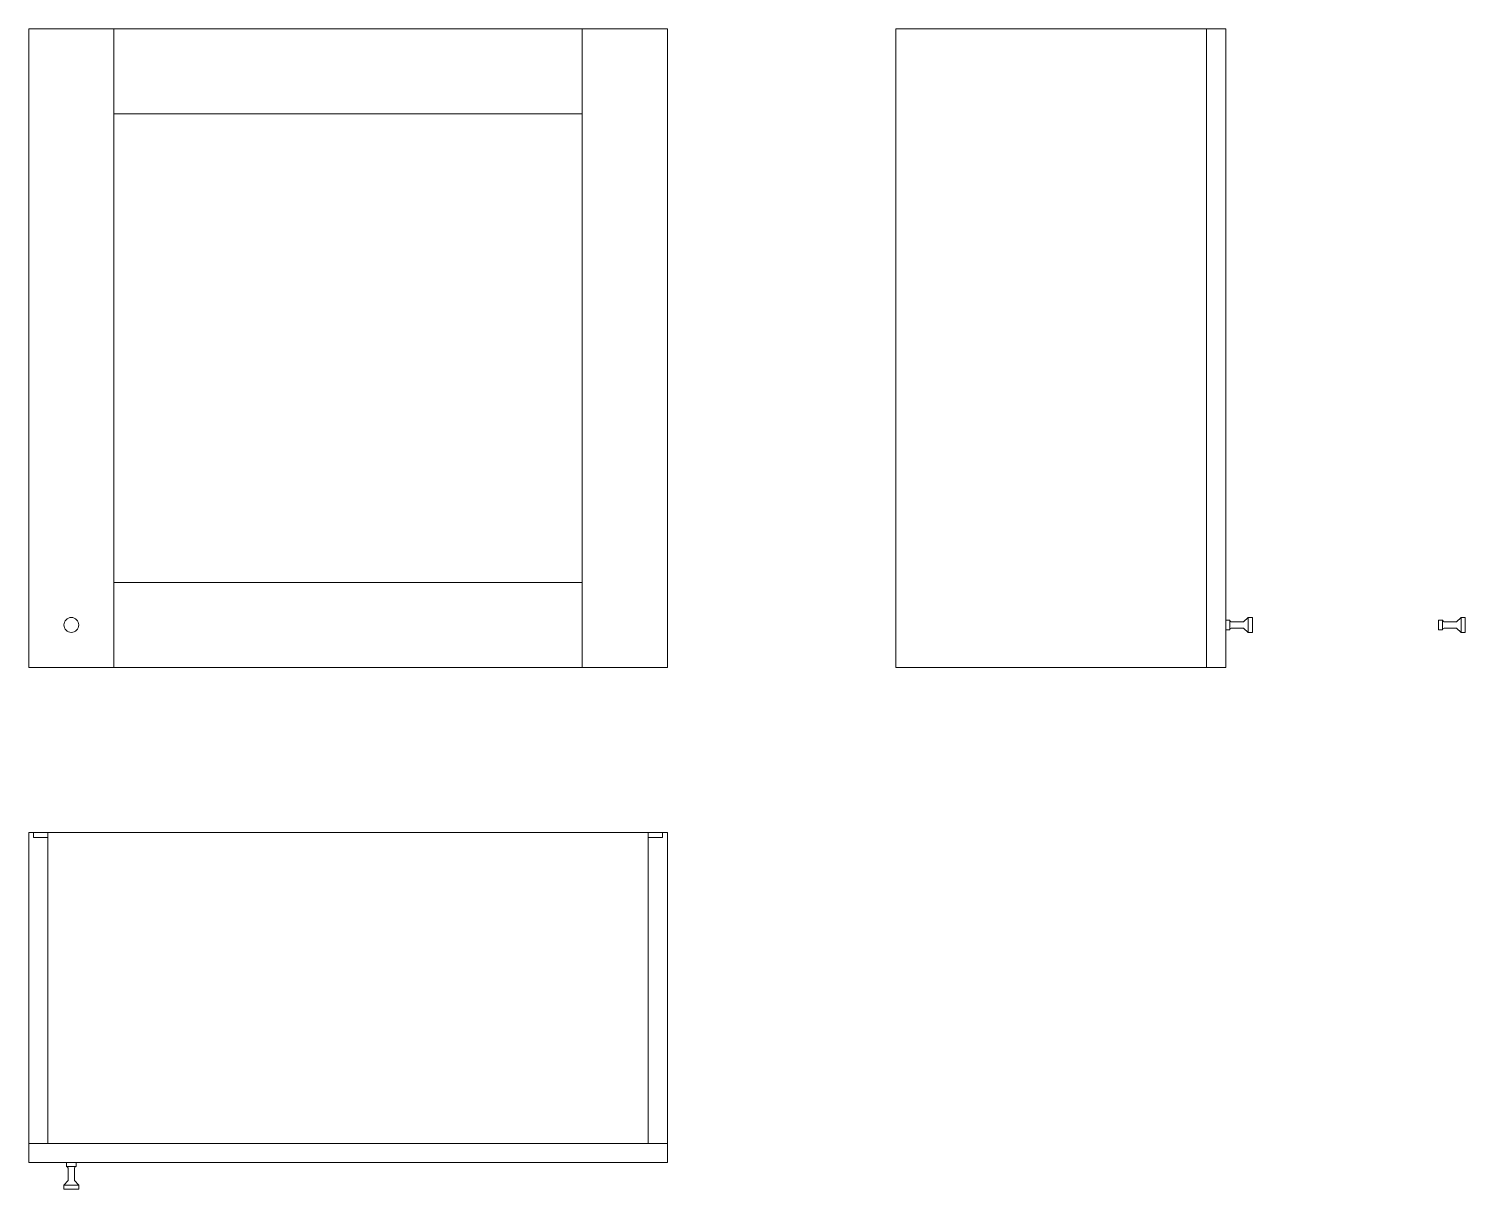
# Model space of a CAD drawing. Header units: metres. Extents: x -27.1 to 47.9, y -10.7 to 6.6.
# Drawn here: x -1.359 to -0.009, y -0.485 to 0.605 of the extents above; entities that cross this region are included whole.
import ezdxf

# ---------------------------------------------------------------- set-up
doc = ezdxf.new("R2010")
doc.units = ezdxf.units.M
doc.header["$MEASUREMENT"] = 0
for name, color, linetype, lineweight in [('A-SECT-PATT_Num_Penna__6_Num_Penna__6_Num_Penna__6_Num_Penna__6_Num_Penna__6_Num_Penna__6_Num_Penna__6_Num_Penna__6_Num_Penna__6_Num_Penna__6_Num_Penna__6_Num_Penna__6', 6, 'Continuous', 18), ('PDF16_Geometry_Num_Penna__5_Num_Penna__5_Num_Penna__5_Num_Penna__5_Num_Penna__5_Num_Penna__5_Num_Penna__5_Num_Penna__5_Num_Penna__5_Num_Penna__5_Num_Penna__5_Num_Penna__5', 5, 'Continuous', 18), ('PDF16_Geometry_Num_Penna__6_Num_Penna__6_Num_Penna__3_Num_Penna__3_Num_Penna__3_Num_Penna__3_Num_Penna__3_Num_Penna__3_Num_Penna__3_Num_Penna__3_Num_Penna__3_Num_Penna__3', 3, 'Continuous', 18), ('PDF16_Geometry_Num_Penna__6_Num_Penna__6_Num_Penna__6_Num_Penna__6_Num_Penna__6_Num_Penna__6_Num_Penna__6_Num_Penna__6_Num_Penna__6_Num_Penna__6_Num_Penna__6_Num_Penna__6', 6, 'Continuous', 18)]:
    doc.layers.add(name, color=color, linetype=linetype, lineweight=lineweight)

msp = doc.modelspace()

# ---------------------------------------------------------------- linework, layer by layer
at = {"layer": 'A-SECT-PATT_Num_Penna__6_Num_Penna__6_Num_Penna__6_Num_Penna__6_Num_Penna__6_Num_Penna__6_Num_Penna__6_Num_Penna__6_Num_Penna__6_Num_Penna__6_Num_Penna__6_Num_Penna__6', "color": 6, "linetype": 'Continuous', "lineweight": 18}
for p, q in [((-1.3589, 0.6048), (-0.7589, 0.6048)), ((-1.3589, 0.6048), (-1.3589, 0.0048)), ((-1.2789, 0.6048), (-1.2789, 0.0048)), ((-0.8389, 0.6048), (-0.8389, 0.0048)), ((-0.7589, 0.6048), (-0.7589, 0.0048)), ((-1.2789, 0.5248), (-0.8389, 0.5248)), ((-1.2789, 0.0848), (-0.8389, 0.0848)), ((-1.3589, 0.0048), (-0.7589, 0.0048))]:
    msp.add_line(p, q, dxfattribs=at)
msp.add_circle((-1.3189, 0.0448), 0.007, dxfattribs=at)
at = {"layer": 'PDF16_Geometry_Num_Penna__5_Num_Penna__5_Num_Penna__5_Num_Penna__5_Num_Penna__5_Num_Penna__5_Num_Penna__5_Num_Penna__5_Num_Penna__5_Num_Penna__5_Num_Penna__5_Num_Penna__5', "color": 5, "linetype": 'Continuous', "lineweight": 18}
for p, q in [((-0.2306, 0.0493), (-0.2343, 0.0493)), ((-0.2343, 0.0493), (-0.2343, 0.0403)), ((-0.2306, 0.0493), (-0.2306, 0.0403)), ((-0.2175, 0.0478), (-0.2291, 0.0478)), ((-0.2175, 0.0418), (-0.2291, 0.0418)), ((-0.2132, 0.0518), (-0.2175, 0.0478)), ((-0.2132, 0.0378), (-0.2175, 0.0418)), ((-0.2093, 0.0518), (-0.2132, 0.0518)), ((-0.2132, 0.0518), (-0.2132, 0.0378)), ((-0.2093, 0.0518), (-0.2093, 0.0378)), ((-0.0306, 0.0493), (-0.0343, 0.0493)), ((-0.0343, 0.0493), (-0.0343, 0.0403)), ((-0.0306, 0.0493), (-0.0306, 0.0403)), ((-0.0175, 0.0478), (-0.0291, 0.0478)), ((-0.0175, 0.0418), (-0.0291, 0.0418)), ((-0.0132, 0.0518), (-0.0175, 0.0478)), ((-0.0132, 0.0378), (-0.0175, 0.0418)), ((-0.0093, 0.0518), (-0.0132, 0.0518)), ((-0.0132, 0.0518), (-0.0132, 0.0378)), ((-0.0093, 0.0518), (-0.0093, 0.0378)), ((-0.2306, 0.0403), (-0.2343, 0.0403)), ((-0.2093, 0.0378), (-0.2132, 0.0378)), ((-0.0306, 0.0403), (-0.0343, 0.0403)), ((-0.0093, 0.0378), (-0.0132, 0.0378)), ((-1.3144, -0.4602), (-1.3234, -0.4602)), ((-1.3234, -0.4639), (-1.3234, -0.4602)), ((-1.3144, -0.4639), (-1.3234, -0.4639)), ((-1.3219, -0.4769), (-1.3219, -0.4654)), ((-1.3159, -0.4769), (-1.3159, -0.4654)), ((-1.3144, -0.4639), (-1.3144, -0.4602)), ((-1.3259, -0.4813), (-1.3219, -0.4769)), ((-1.3119, -0.4813), (-1.3259, -0.4813)), ((-1.3259, -0.4852), (-1.3259, -0.4813)), ((-1.3119, -0.4852), (-1.3259, -0.4852)), ((-1.3119, -0.4813), (-1.3159, -0.4769)), ((-1.3119, -0.4852), (-1.3119, -0.4813))]:
    msp.add_line(p, q, dxfattribs=at)
for centre, start, end in [((-0.2291, 0.0493), 180, 270), ((-0.2291, 0.0403), 90, 180), ((-0.0291, 0.0493), 180, 270), ((-0.0291, 0.0403), 90, 180), ((-1.3234, -0.4654), 0, 90), ((-1.3144, -0.4654), 90, 180)]:
    msp.add_arc(centre, 0.00148, start, end, dxfattribs=at)
at = {"layer": 'PDF16_Geometry_Num_Penna__6_Num_Penna__6_Num_Penna__3_Num_Penna__3_Num_Penna__3_Num_Penna__3_Num_Penna__3_Num_Penna__3_Num_Penna__3_Num_Penna__3_Num_Penna__3_Num_Penna__3', "color": 3, "linetype": 'Continuous', "lineweight": 18}
for p, q in [((-1.3544, -0.1502), (-1.3409, -0.1502)), ((-0.7769, -0.1502), (-0.7634, -0.1502))]:
    msp.add_line(p, q, dxfattribs=at)
at = {"layer": 'PDF16_Geometry_Num_Penna__6_Num_Penna__6_Num_Penna__6_Num_Penna__6_Num_Penna__6_Num_Penna__6_Num_Penna__6_Num_Penna__6_Num_Penna__6_Num_Penna__6_Num_Penna__6_Num_Penna__6', "color": 6, "linetype": 'Continuous', "lineweight": 18}
for p, q in [((-0.5443, 0.0048), (-0.5443, 0.6048)), ((-0.5443, 0.6048), (-0.2343, 0.6048)), ((-0.2523, 0.6048), (-0.2523, 0.0048)), ((-0.2343, 0.6048), (-0.2343, 0.0048)), ((-0.5443, 0.0048), (-0.2343, 0.0048)), ((-1.3589, -0.1502), (-1.3544, -0.1502)), ((-1.3589, -0.1502), (-1.3589, -0.4602)), ((-1.3544, -0.1502), (-1.3544, -0.1547)), ((-1.3544, -0.1547), (-1.3409, -0.1547)), ((-1.3409, -0.1502), (-1.3409, -0.4422)), ((-1.3409, -0.1502), (-0.7769, -0.1502)), ((-0.7769, -0.1502), (-0.7769, -0.4422)), ((-0.7634, -0.1547), (-0.7769, -0.1547)), ((-0.7634, -0.1502), (-0.7634, -0.1547)), ((-0.7634, -0.1502), (-0.7589, -0.1502)), ((-0.7589, -0.1502), (-0.7589, -0.4602)), ((-1.3589, -0.4422), (-0.7589, -0.4422)), ((-1.3589, -0.4602), (-0.7589, -0.4602))]:
    msp.add_line(p, q, dxfattribs=at)

doc.saveas('drawing.dxf')
